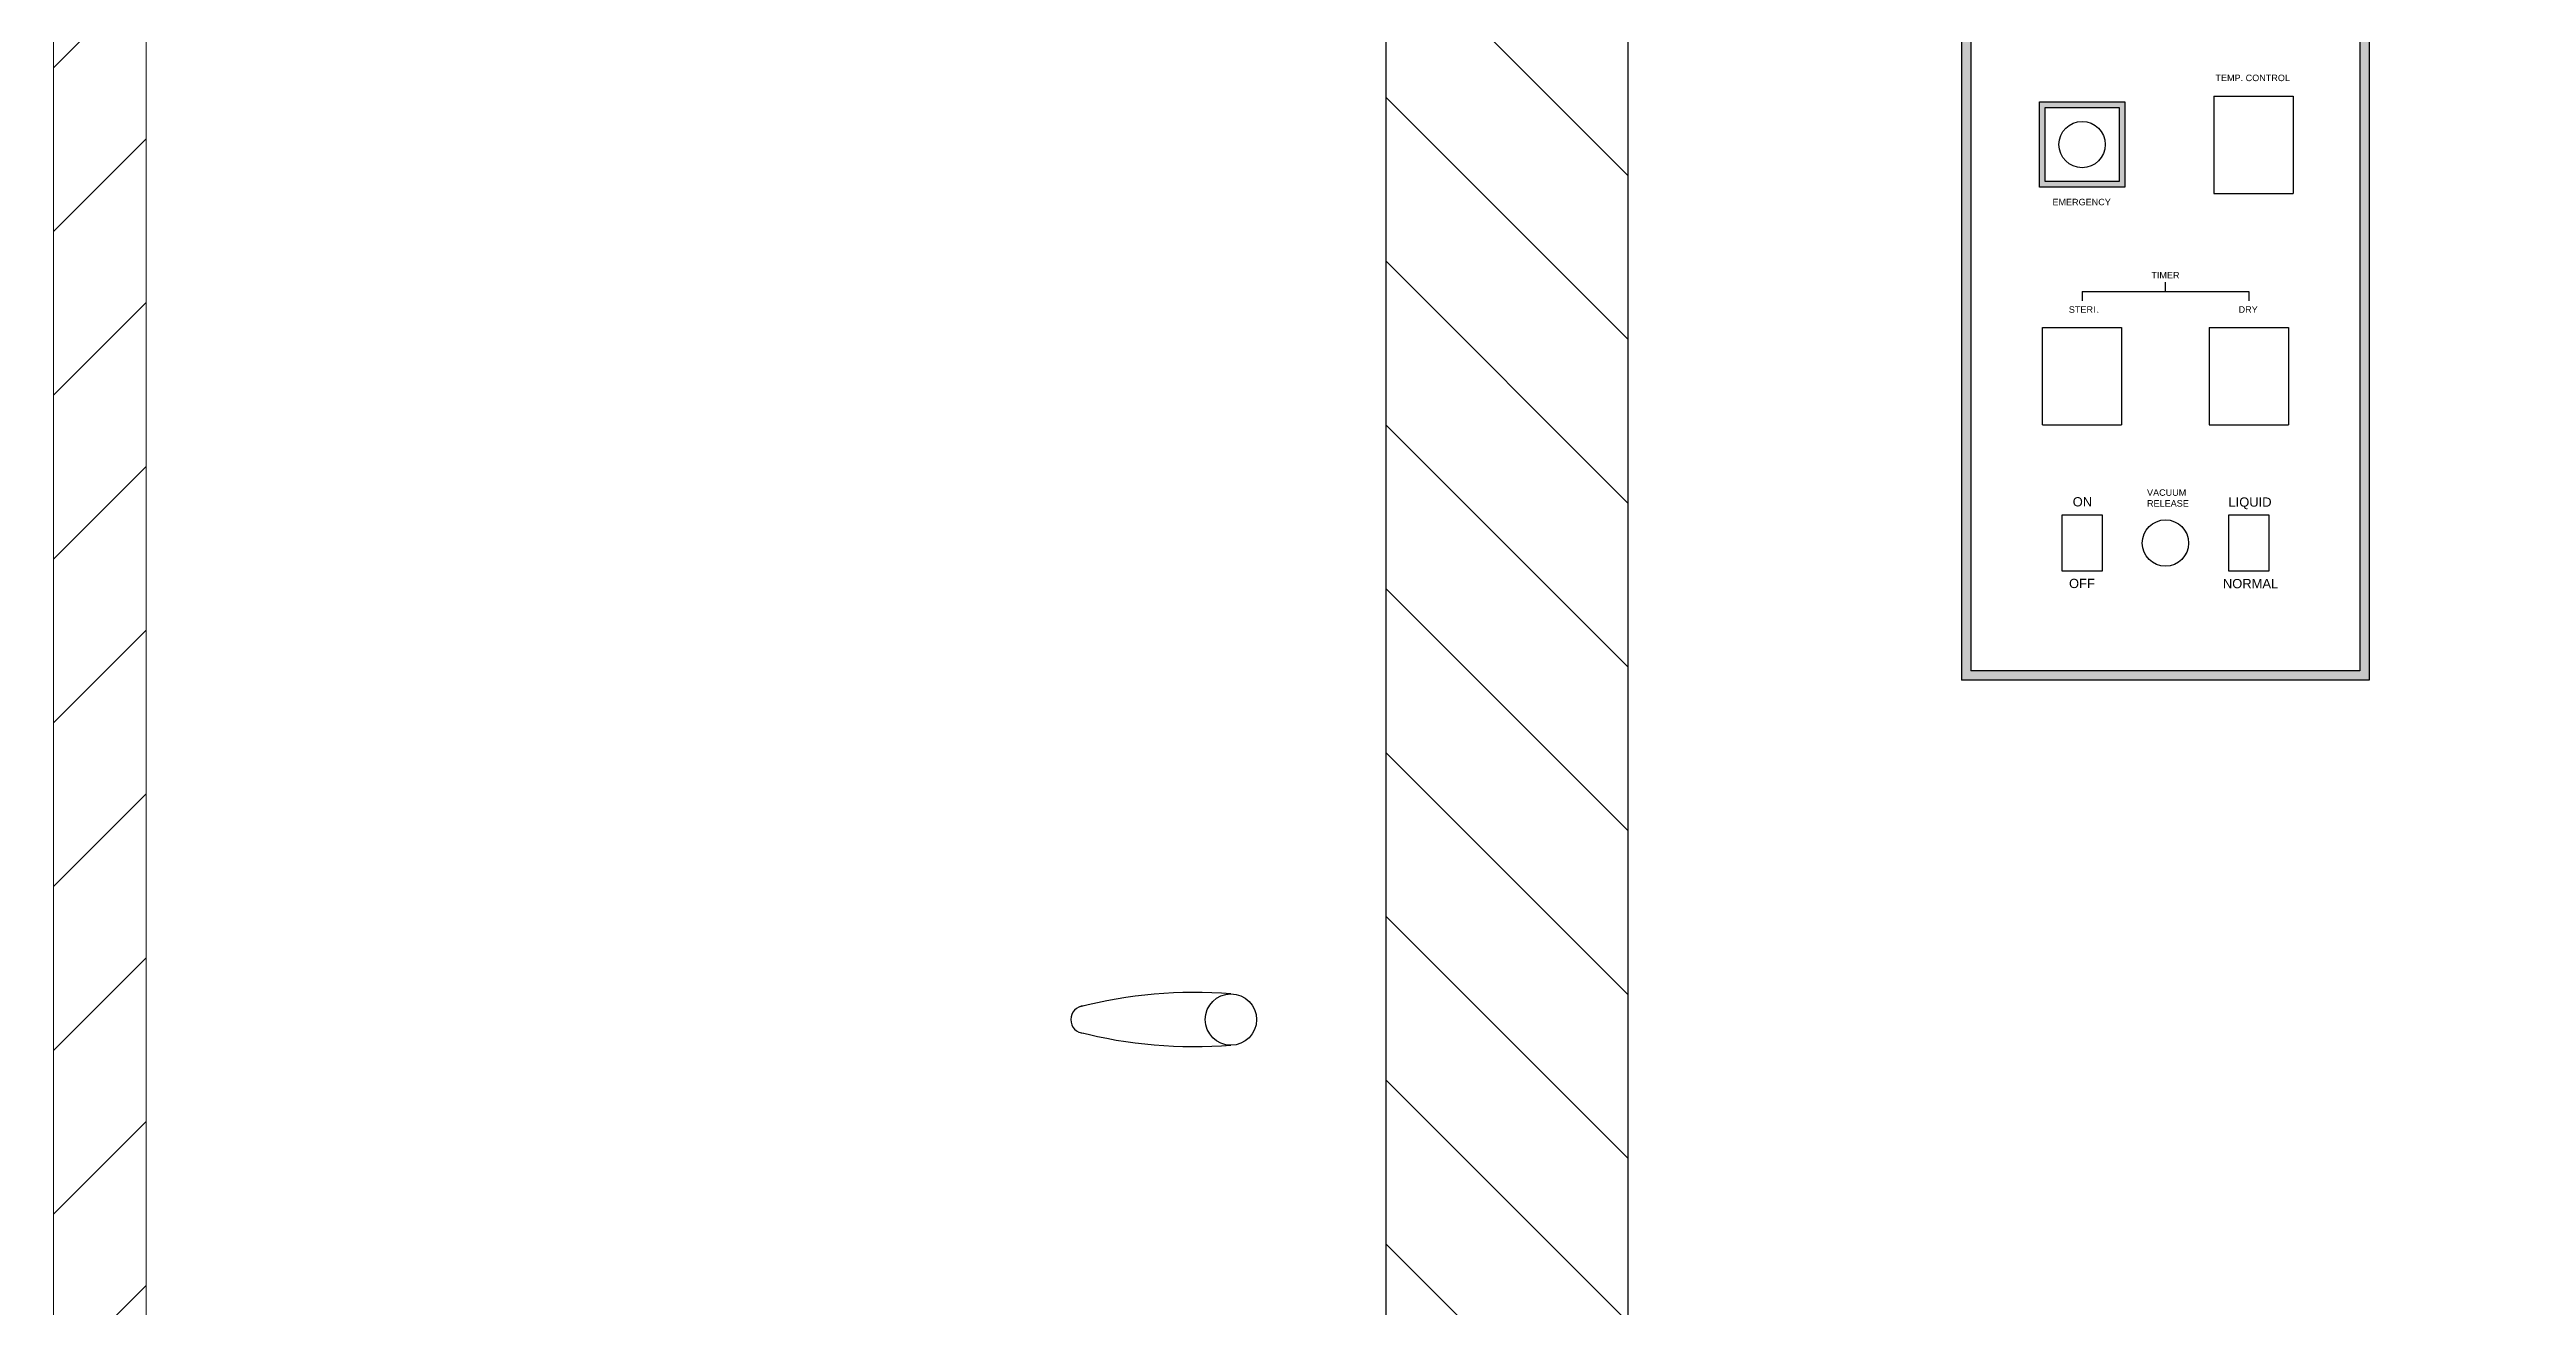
# Model space of a CAD drawing. Header units: millimetres. Extents: x -71403 to 149972, y -2963 to 10300.
# Drawn here: x 5163 to 6500, y 3539 to 4218 of the extents above; entities that cross this region are included whole.
import ezdxf

# ---------------------------------------------------------------- set-up
doc = ezdxf.new("R2010")
doc.units = ezdxf.units.MM
doc.header["$MEASUREMENT"] = 0
doc.linetypes.add('HIDDEN', pattern=[9.525, 6.35, -3.175])
doc.layers.get('0').update_dxf_attribs({"lineweight": 25})
for name, color, linetype, lineweight in [('D', 3, 'Continuous', 13), ('H', 2, 'HIDDEN', 15), ('S', 4, 'Continuous', 15)]:
    doc.layers.add(name, color=color, linetype=linetype, lineweight=lineweight)
doc.styles.get("Standard").update_dxf_attribs({"font": 'KAIU.TTF'})
doc.styles.add('STU25', font='isocp2.shx')
doc.dimstyles.new('STU25', dxfattribs={"dimscale": 40, "dimtxt": 2.5, "dimasz": 2, "dimexe": 0.6, "dimexo": 1, "dimgap": 1, "dimtad": 1, "dimdsep": 46, "dimtxsty": 'STU25', "dimcen": 2, "dimazin": 2, "dimtfac": 1, "dimtmove": 0, "dimatfit": 3, "dimfxl": 0, "dimtolj": 1, "dimtzin": 0, "dimarcsym": 0})

# ---------------------------------------------------------------- blocks, each defined once
blk = doc.blocks.new('*D5')
at = {"layer": 'D', "color": 0, "lineweight": -2}
for p, q in [((5974.9, 4852.6), (4762.5, 4852.6)), ((4786.5, 4772.6), (4786.5, 2862.6)), ((5174.9, 2782.6), (4762.5, 2782.6))]:
    blk.add_line(p, q, dxfattribs=at)
at = {"layer": 'D', "color": 0}
for points in [[(4773.2, 4772.6), (4799.9, 4772.6), (4786.5, 4852.6)], [(4773.2, 2862.6), (4799.9, 2862.6), (4786.5, 2782.6)]]:
    blk.add_solid(points, dxfattribs=at)
at = {"layer": 'Defpoints', "color": 0}
for p in [(6014.9, 4852.6), (4786.5, 2782.6), (5214.9, 2782.6)]:
    blk.add_point(p, dxfattribs=at)
at = {"layer": 'D', "color": 0, "insert": (4696.5, 3817.6), "char_height": 100, "attachment_point": 5, "rotation": 90, "style": 'STU25'}
blk.add_mtext('\\A1;2070', dxfattribs=at)

msp = doc.modelspace()

# ---------------------------------------------------------------- hatches: boundary and pattern name
h = msp.add_hatch(color=256)
h.paths.add_polyline_path([(6414.928, 4627.636), (6414.928, 3877.636), (6194.928, 3877.636), (6194.928, 4627.636)])
h.paths.add_polyline_path([(6409.928, 4622.636), (6409.928, 3882.636), (6199.928, 3882.636), (6199.928, 4622.636)], flags=16)
h = msp.add_hatch(color=256)
h.paths.add_polyline_path([(6282.928, 4189.636), (6236.928, 4189.636), (6236.928, 4143.636), (6282.928, 4143.636)])
h.paths.add_polyline_path([(6279.928, 4186.636), (6279.928, 4146.636), (6239.928, 4146.636), (6239.928, 4186.636)], flags=16)
at = {"layer": 'D'}
h = msp.add_hatch(dxfattribs=at)
h.set_pattern_fill('ANSI31', color=256, scale=500, angle=90, style=0)
h.paths.add_polyline_path([(5214.928, 6042.636), (8554.928, 6042.636), (8554.928, 4569.571), (7885.712, 4569.571), (7885.712, 2782.636), (7754.928, 2782.636), (7754.928, 2812.636), (7754.928, 3112.636), (7754.928, 4862.636), (6594.928, 4862.636), (6014.928, 4862.636), (6014.928, 2812.636), (6014.928, 2782.636), (5884.143, 2782.636), (5884.143, 4569.571), (5214.928, 4569.571)])
at = {"layer": 'H', "ltscale": 5}
h = msp.add_hatch(dxfattribs=at)
h.set_pattern_fill('ANSI31', color=256, scale=500, style=0)
h.set_pattern_definition([(45, (144031.82, 12525.45), (-44.194174, 44.194174), [])])
h.paths.add_polyline_path([(8554.928, 2782.636), (8554.928, 6042.636), (8604.928, 6042.636), (8604.928, 2732.636), (5164.928, 2732.636), (5164.928, 6042.636), (5214.928, 6042.636), (5214.928, 2782.636)])

# ---------------------------------------------------------------- linework, layer by layer
for p, q in [((6014.928, 2802.636), (6014.928, 4852.636)), ((6194.928, 4627.636), (6194.928, 3877.636)), ((6414.928, 4627.636), (6414.928, 3877.636)), ((6199.928, 4622.636), (6199.928, 3882.636)), ((6409.928, 4622.636), (6409.928, 3882.636)), ((5884.143, 4569.571), (5884.143, 2782.636)), ((6331.129, 4192.77), (6331.129, 4140.27)), ((6331.129, 4192.77), (6373.829, 4192.77)), ((6373.829, 4192.77), (6373.829, 4140.27)), ((6331.129, 4140.27), (6373.829, 4140.27)), ((6304.928, 4087.386), (6304.928, 4092.386)), ((6259.928, 4087.386), (6259.928, 4082.386)), ((6259.928, 4087.386), (6349.928, 4087.386)), ((6349.928, 4087.386), (6349.928, 4082.386)), ((6238.578, 4067.886), (6281.278, 4067.886)), ((6238.578, 4015.386), (6238.578, 4067.886)), ((6281.278, 4067.886), (6281.278, 4015.386)), ((6328.578, 4067.886), (6371.278, 4067.886)), ((6328.578, 4067.886), (6328.578, 4015.386)), ((6371.278, 4067.886), (6371.278, 4015.386)), ((6238.578, 4015.386), (6281.278, 4015.386)), ((6328.578, 4015.386), (6371.278, 4015.386)), ((6414.928, 3877.636), (6194.928, 3877.636)), ((6409.928, 3882.636), (6199.928, 3882.636))]:
    msp.add_line(p, q)
for points in [[(6236.928, 4189.636), (6282.928, 4189.636), (6282.928, 4143.636), (6236.928, 4143.636)], [(6239.928, 4186.636), (6279.928, 4186.636), (6279.928, 4146.636), (6239.928, 4146.636)], [(6248.928, 3936.636), (6270.928, 3936.636), (6270.928, 3966.636), (6248.928, 3966.636)], [(6338.928, 3936.636), (6360.928, 3936.636), (6360.928, 3966.636), (6338.928, 3966.636)]]:
    msp.add_lwpolyline(points, close=True)
for centre, radius in [((6259.928, 4166.636), 12.5), ((6304.928, 3951.636), 12.5), ((5800.52, 3694.469), 13.838)]:
    msp.add_circle(centre, radius)
for centre, radius, start, end in [((5780.89, 3456.586), 252.485, 85.540935, 104.343446), ((5721.504, 3694.469), 7.438, 92.871294, 267.128706), ((5780.89, 3932.352), 252.485, 255.656554, 274.459065)]:
    msp.add_arc(centre, radius, start, end)
at = {"layer": 'S'}
for p, q in [((5164.928, 2732.636), (5164.928, 6042.636)), ((5214.928, 2782.636), (5214.928, 6042.636))]:
    msp.add_line(p, q, dxfattribs=at)

# ---------------------------------------------------------------- texts
for s, insert, char_height, width, attachment_point in [('{\\fArial|b0|i0|c0|p34;TEMP. CONTROL}', (6331.939, 4204.386), 3.5, 56.42, 1), ('{\\fArial|b0|i0|c0|p34;EMERGENCY}', (6243.927, 4137.383), 3.5, 23.5, 1), ('{\\fArial|b0|i0|c0|p34;TIMER}', (6304.928, 4096.142), 3.5, 59.839, 5), ('{\\fArial|b0|i0|c0|p34;STERI}.', (6252.793, 4079.386), 3.5, 15.95257, 1), ('{\\fArial|b0|i0|c0|p34;DRY}', (6344.428, 4079.386), 3.5, 35.41234, 1), ('{\\fArial|b0|i0|c0|p34;ON}', (6254.89, 3976.377), 5, 14.49951, 1), ('{\\fArial|b0|i0|c0|p34;OFF}', (6252.89, 3932.317), 5, 16.49951, 1)]:
    msp.add_mtext(s, dxfattribs=dict(insert=insert, char_height=char_height, width=width, attachment_point=attachment_point))
at = {"attachment_point": 1}
for s, insert, char_height in [('{\\fArial|b0|i0|c0|p34;VACUUM\\PRELEASE}', (6294.989, 3980.611), 3.5), ('{\\fARIAL|b0|i0|c0|p34;LIQUID}', (6338.933, 3976.229), 5), ('{\\fArial|b0|i0|c0|p34;NORMAL}', (6335.933, 3932.229), 5)]:
    msp.add_mtext(s, dxfattribs=dict(at, insert=insert, char_height=char_height))

# ---------------------------------------------------------------- dimensions: what is measured, and where the dimension line sits
at = {"layer": 'D'}
dim = msp.add_linear_dim(base=(4786.533, 2782.636), p1=(6014.928, 4852.636), p2=(5214.928, 2782.636), angle=90, dimstyle='STU25', dxfattribs=at)
dim.commit()
dim.dimension.update_dxf_attribs({"geometry": '*D5', "text_midpoint": (4696.523, 3817.636)})

doc.saveas('drawing.dxf')
